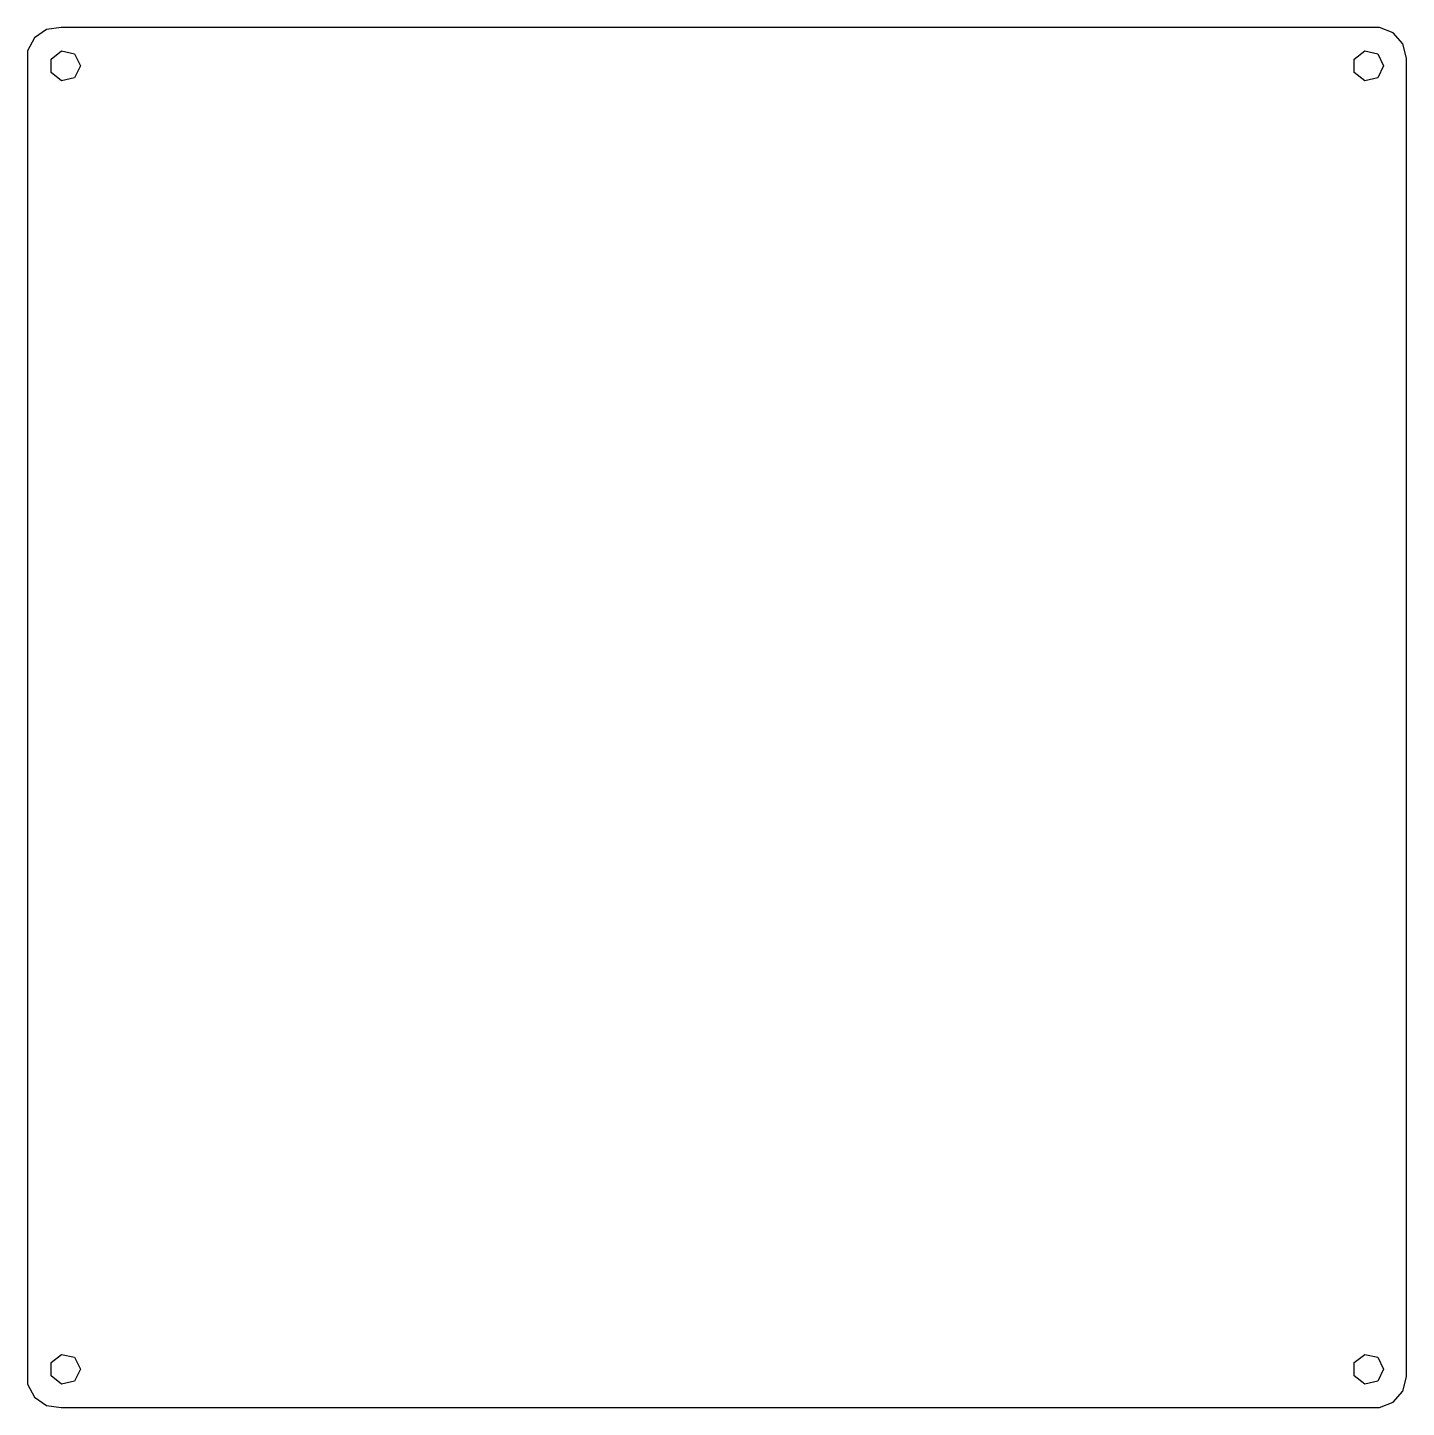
# Model space of a CAD drawing. Header units: metres. Extents: x 0 to 180, y 0 to 180.
import ezdxf

# ---------------------------------------------------------------- set-up
doc = ezdxf.new("R2010")
doc.units = ezdxf.units.M

msp = doc.modelspace()

# ---------------------------------------------------------------- linework, layer by layer
for p, q in [((4.48, 179.97), (2.58, 179.74)), ((176.48, 179.97), (4.48, 179.97)), ((178.27, 179.29), (176.48, 179.97)), ((1.01, 178.65), (0.12, 176.96)), ((2.58, 179.74), (1.01, 178.65)), ((179.54, 177.86), (178.27, 179.29)), ((0.12, 176.96), (0.12, 3.04)), ((3.2, 175.87), (4.55, 176.95)), ((4.55, 176.95), (6.25, 176.56)), ((6.25, 176.56), (7, 175)), ((173.2, 175.87), (174.56, 176.95)), ((174.56, 176.95), (176.25, 176.56)), ((176.25, 176.56), (177, 175)), ((180, 176), (179.54, 177.86)), ((3.2, 174.13), (3.2, 175.87)), ((7, 175), (6.25, 173.44)), ((173.2, 174.13), (173.2, 175.87)), ((177, 175), (176.25, 173.44)), ((180, 4), (180, 176)), ((4.55, 173.05), (3.2, 174.13)), ((6.25, 173.44), (4.55, 173.05)), ((174.56, 173.05), (173.2, 174.13)), ((176.25, 173.44), (174.56, 173.05)), ((3.2, 5.87), (4.55, 6.95)), ((3.2, 4.13), (3.2, 5.87)), ((4.55, 6.95), (6.25, 6.56)), ((6.25, 6.56), (7, 5)), ((173.2, 5.87), (174.56, 6.95)), ((173.2, 4.13), (173.2, 5.87)), ((174.56, 6.95), (176.25, 6.56)), ((176.25, 6.56), (177, 5)), ((4.55, 3.05), (3.2, 4.13)), ((7, 5), (6.25, 3.44)), ((174.56, 3.05), (173.2, 4.13)), ((177, 5), (176.25, 3.44)), ((179.54, 2.14), (180, 4)), ((0.12, 3.04), (1.01, 1.35)), ((6.25, 3.44), (4.55, 3.05)), ((176.25, 3.44), (174.56, 3.05)), ((178.27, 0.71), (179.54, 2.14)), ((1.01, 1.35), (2.58, 0.26)), ((2.58, 0.26), (4.48, 0.03)), ((4.48, 0.03), (176.48, 0.03)), ((176.48, 0.03), (178.27, 0.71))]:
    msp.add_line(p, q)

doc.saveas('drawing.dxf')
